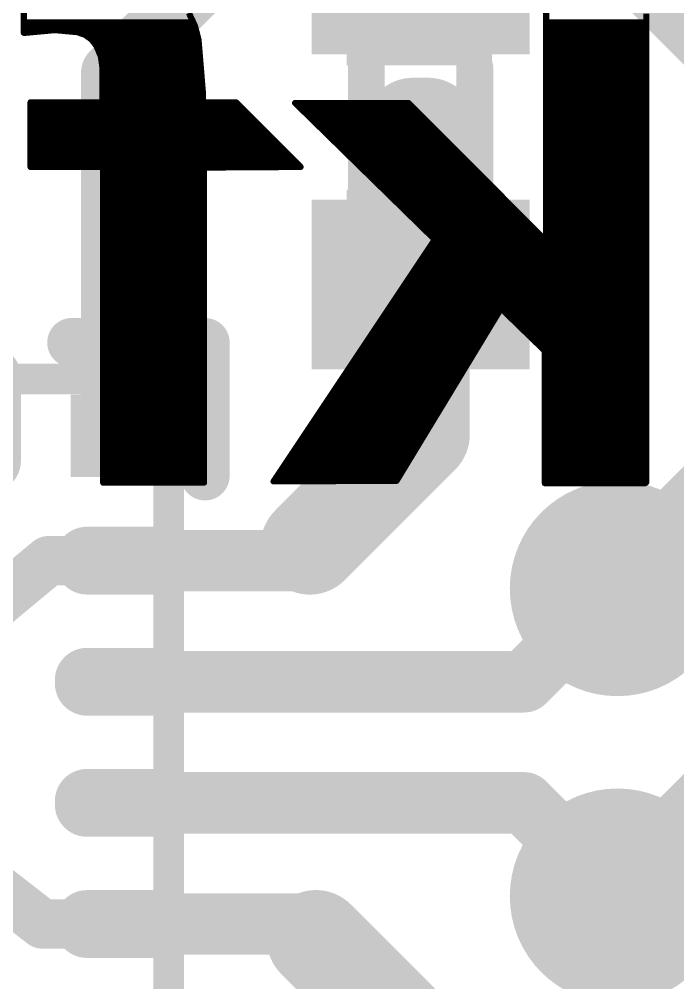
# Model space of a CAD drawing. Extents: x -0.1 to 25.5, y -0.1 to 14.1.
# Drawn here: x 9.773 to 12.492, y 7.898 to 11.874 of the extents above; entities that cross this region are included whole.
import ezdxf

# ---------------------------------------------------------------- set-up
doc = ezdxf.new("R2010")
doc.units = 0
for name, color, linetype in [('1', 12, 'CONTINUOUS'), ('16', 132, 'CONTINUOUS'), ('18', 110, 'CONTINUOUS'), ('21', 41, 'CONTINUOUS'), ('22', 40, 'CONTINUOUS'), ('23', 53, 'CONTINUOUS'), ('51', 53, 'CONTINUOUS')]:
    doc.layers.add(name, color=color, linetype=linetype)

# ---------------------------------------------------------------- blocks, each defined once
blk = doc.blocks.new('RECT')
blk.add_solid([(-0.5, -0.5), (0.5, -0.5), (-0.5, 0.5), (0.5, 0.5)])
blk = doc.blocks.new('RECT44800X97600R95')
at = {"const_width": 0.133}
blk.add_lwpolyline([(0.0735, -0.172), (0.0735, 0.172, 0.4142), (0.007, 0.2385), (-0.007, 0.2385, 0.4142), (-0.0735, 0.172), (-0.0735, -0.172, 0.4142), (-0.007, -0.2385), (0.007, -0.2385, 0.4142)], format="xyb", close=True, dxfattribs=at)
blk.add_solid([(-0.0324, -0.1974), (0.0324, -0.1974), (-0.0324, 0.1974), (0.0324, 0.1974)])
blk = doc.blocks.new('ROUNDV')
at = {"const_width": 0.5}
blk.add_lwpolyline([(0, -0.25, 1), (0, 0.25, 1), (0, -0.25)], format="xyb", dxfattribs=at)

msp = doc.modelspace()

# ---------------------------------------------------------------- linework, layer by layer
at = {"layer": '1'}
for points, const_width in [([(13.081, 11.303), (12.319, 12.065)], 0.254), ([(10.155, 11.6536), (10.541, 12.0396)], 0.254), ([(10.155, 10.155), (10.155, 11.6536)], 0.254), ([(11.43, 10.16), (11.43, 10.78)], 0.4064), ([(11.43, 10.16), (10.9728, 9.7028)], 0.4064), ([(10.91, 9.64), (10.9728, 9.7028)], 0.254), ([(10.225, 9.64), (10.91, 9.64)], 0.254), ([(9.894, 9.64), (9.4488, 9.271)], 0.2032), ([(10.225, 9.64), (9.894, 9.64)], 0.2032), ([(11.8578, 9.14), (12.2428, 9.525)], 0.254), ([(10.225, 9.14), (11.8578, 9.14)], 0.254), ([(10.225, 8.64), (11.8578, 8.64)], 0.254), ([(11.8578, 8.64), (12.2428, 8.255)], 0.254), ([(9.8686, 8.14), (9.525, 8.4074)], 0.2032), ([(11.43, 7.6454), (10.9982, 8.0772)], 0.4064), ([(10.225, 8.14), (9.8686, 8.14)], 0.2032), ([(10.225, 8.14), (10.91, 8.14)], 0.254), ([(10.91, 8.14), (10.9354, 8.14)], 0.254), ([(10.9354, 8.14), (10.9982, 8.0772)], 0.254)]:
    msp.add_lwpolyline(points, dxfattribs=dict(at, const_width=const_width))
for points, const_width in [([(10.2185, 11.6536, 1), (10.0915, 11.6536)], 0.127), ([(10.1101, 11.6985, 1), (10.1999, 11.6087)], 0.127), ([(11.5316, 10.78, 1), (11.3284, 10.78)], 0.2032), ([(11.5018, 10.0882, 1), (11.3582, 10.2318)], 0.2032), ([(11.3284, 10.16, 1), (11.5316, 10.16)], 0.2032), ([(10.0915, 10.155, 1), (10.2185, 10.155)], 0.127), ([(10.901, 9.7746, 1), (11.0446, 9.631)], 0.2032), ([(11.0177, 9.6579, 1), (10.9279, 9.7477)], 0.127), ([(10.225, 9.7035, 1), (10.225, 9.5765)], 0.127), ([(10.8651, 9.6849, 1), (10.9549, 9.5951)], 0.127), ([(10.91, 9.5765, 1), (10.91, 9.7035)], 0.127), ([(9.894, 9.6908, 1), (9.894, 9.5892)], 0.1016), ([(9.9264, 9.6009, 1), (9.8616, 9.6791)], 0.1016), ([(10.225, 9.5892, 1), (10.225, 9.6908)], 0.1016), ([(12.2877, 9.4801, 1), (12.1979, 9.5699)], 0.127), ([(10.225, 9.2035, 1), (10.225, 9.0765)], 0.127), ([(11.8578, 9.0765, 1), (11.8578, 9.2035)], 0.127), ([(11.8129, 9.1849, 1), (11.9027, 9.0951)], 0.127), ([(10.225, 8.7035, 1), (10.225, 8.5765)], 0.127), ([(11.9027, 8.6849, 1), (11.8129, 8.5951)], 0.127), ([(11.8578, 8.5765, 1), (11.8578, 8.7035)], 0.127), ([(12.1979, 8.2101, 1), (12.2877, 8.2999)], 0.127), ([(11.07, 8.149, 1), (10.9264, 8.0054)], 0.2032), ([(9.8686, 8.1908, 1), (9.8686, 8.0892)], 0.1016), ([(10.225, 8.2035, 1), (10.225, 8.0765)], 0.127), ([(10.225, 8.0892, 1), (10.225, 8.1908)], 0.1016), ([(10.91, 8.2035, 1), (10.91, 8.0765)], 0.127), ([(10.9803, 8.1849, 1), (10.8905, 8.0951)], 0.127), ([(10.91, 8.0765, 1), (10.91, 8.2035)], 0.127), ([(10.9354, 8.0765, 1), (10.9354, 8.2035)], 0.127), ([(9.8374, 8.0999, 1), (9.8998, 8.1801)], 0.1016), ([(10.9533, 8.0323, 1), (11.0431, 8.1221)], 0.127)]:
    msp.add_lwpolyline(points, format="xyb", dxfattribs=dict(at, const_width=const_width))
at = {"layer": '16', "const_width": 0.254}
for points in [[(12.2428, 9.5758), (12.954, 10.287)], [(12.2428, 8.3058), (13.716, 9.779)], [(12.2428, 9.525), (12.2428, 9.5758)], [(12.2428, 8.255), (12.2428, 8.3058)]]:
    msp.add_lwpolyline(points, dxfattribs=at)
at = {"layer": '16', "const_width": 0.127}
for points in [[(12.3063, 9.5758, 1), (12.1793, 9.5758)], [(12.1979, 9.6207, 1), (12.2877, 9.5309)], [(12.1793, 9.525, 1), (12.3063, 9.525)], [(12.3063, 8.3058, 1), (12.1793, 8.3058)], [(12.1979, 8.3507, 1), (12.2877, 8.2609)], [(12.1793, 8.255, 1), (12.3063, 8.255)]]:
    msp.add_lwpolyline(points, format="xyb", dxfattribs=at)
at = {"layer": '21'}
for points, const_width in [([(11.4605, 11.43), (11.3995, 11.43)], 0.4064), ([(9.99, 10.54), (10.54, 10.54)], 0.2032), ([(10.54, 10.54), (10.54, 9.99)], 0.2032)]:
    msp.add_lwpolyline(points, dxfattribs=dict(at, const_width=const_width))
for points, const_width in [([(11.3995, 11.5316, 1), (11.3995, 11.3284)], 0.2032), ([(11.4605, 11.3284, 1), (11.4605, 11.5316)], 0.2032), ([(9.99, 10.5908, 1), (9.99, 10.4892)], 0.1016), ([(10.5908, 10.54, 1), (10.4892, 10.54)], 0.1016), ([(10.54, 10.4892, 1), (10.54, 10.5908)], 0.1016), ([(10.4892, 9.99, 1), (10.5908, 9.99)], 0.1016)]:
    msp.add_lwpolyline(points, format="xyb", dxfattribs=dict(at, const_width=const_width))
at = {"layer": '22', "const_width": 0.0254}
for points in [[(9.7917, 12.1209), (9.7917, 11.8186)], [(11.9482, 12.1336), (11.9482, 10.9601)], [(10.4983, 11.8474), (10.4734, 11.9005)], [(12.3622, 9.9644), (12.3622, 11.8974)], [(9.7917, 11.8618), (10.4915, 11.8618)], [(10.5131, 11.7907), (10.4983, 11.8474)], [(11.9482, 11.8618), (12.3622, 11.8618)], [(9.7917, 11.8364), (10.5011, 11.8364)], [(9.7917, 11.8186), (9.7993, 11.8186)], [(9.7993, 11.8186), (9.8273, 11.8212)], [(9.8273, 11.8212), (9.92, 11.8298)], [(9.92, 11.8298), (10.0127, 11.8212)], [(10.0127, 11.8212), (10.044, 11.8105)], [(10.0425, 11.811), (10.5078, 11.811)], [(10.044, 11.8105), (10.071, 11.7913)], [(11.9482, 11.8364), (12.3622, 11.8364)], [(11.9482, 11.811), (12.3622, 11.811)], [(10.071, 11.7913), (10.0914, 11.7653)], [(10.0755, 11.7856), (10.5135, 11.7856)], [(10.0914, 11.7653), (10.1102, 11.7199)], [(10.0935, 11.7602), (10.5156, 11.7602)], [(10.5308, 11.5773), (10.5131, 11.7907)], [(11.9482, 11.7856), (12.3622, 11.7856)], [(11.9482, 11.7602), (12.3622, 11.7602)], [(10.104, 11.7348), (10.5177, 11.7348)], [(10.1102, 11.7199), (10.1168, 11.6713)], [(11.9482, 11.7348), (12.3622, 11.7348)], [(10.1116, 11.7094), (10.5198, 11.7094)], [(10.1151, 11.684), (10.522, 11.684)], [(11.9482, 11.7094), (12.3622, 11.7094)], [(11.9482, 11.684), (12.3622, 11.684)], [(10.1168, 11.6713), (10.1168, 11.5316)], [(10.1168, 11.6586), (10.5241, 11.6586)], [(11.9482, 11.6586), (12.3622, 11.6586)], [(10.1168, 11.6332), (10.5262, 11.6332)], [(10.1168, 11.6078), (10.5283, 11.6078)], [(11.9482, 11.6332), (12.3622, 11.6332)], [(11.9482, 11.6078), (12.3622, 11.6078)], [(10.1168, 11.5824), (10.5304, 11.5824)], [(10.5308, 11.5316), (10.5308, 11.5773)], [(11.9482, 11.5824), (12.3622, 11.5824)], [(10.1168, 11.5316), (9.8196, 11.5316)], [(9.8196, 11.5316), (9.8196, 11.2649)], [(10.1168, 11.557), (10.5308, 11.557)], [(10.1168, 11.5316), (10.5308, 11.5316)], [(10.668, 11.5316), (10.5308, 11.5316)], [(10.9347, 11.2649), (10.668, 11.5316)], [(11.3792, 11.5291), (10.9118, 11.5291)], [(10.9118, 11.5291), (11.4884, 10.9652)], [(11.9482, 10.9601), (11.3792, 11.5291)], [(11.9482, 11.557), (12.3622, 11.557)], [(11.9482, 11.5316), (12.3622, 11.5316)], [(9.8196, 11.5062), (10.6934, 11.5062)], [(9.8196, 11.4808), (10.7188, 11.4808)], [(10.9352, 11.5062), (11.4021, 11.5062)], [(10.9612, 11.4808), (11.4275, 11.4808)], [(11.9482, 11.5062), (12.3622, 11.5062)], [(11.9482, 11.4808), (12.3622, 11.4808)], [(9.8196, 11.4554), (10.7442, 11.4554)], [(10.9872, 11.4554), (11.4529, 11.4554)], [(11.9482, 11.4554), (12.3622, 11.4554)], [(9.8196, 11.43), (10.7696, 11.43)], [(9.8196, 11.4046), (10.795, 11.4046)], [(11.0131, 11.43), (11.4783, 11.43)], [(11.0391, 11.4046), (11.5037, 11.4046)], [(11.9482, 11.43), (12.3622, 11.43)], [(11.9482, 11.4046), (12.3622, 11.4046)], [(9.8196, 11.3792), (10.8204, 11.3792)], [(11.0651, 11.3792), (11.5291, 11.3792)], [(11.9482, 11.3792), (12.3622, 11.3792)], [(9.8196, 11.3538), (10.8458, 11.3538)], [(9.8196, 11.3284), (10.8712, 11.3284)], [(11.091, 11.3538), (11.5545, 11.3538)], [(11.117, 11.3284), (11.5799, 11.3284)], [(11.9482, 11.3538), (12.3622, 11.3538)], [(11.9482, 11.3284), (12.3622, 11.3284)], [(9.8196, 11.303), (10.8966, 11.303)], [(11.143, 11.303), (11.6053, 11.303)], [(11.9482, 11.303), (12.3622, 11.303)], [(9.8196, 11.2776), (10.922, 11.2776)], [(9.8196, 11.2649), (10.1194, 11.2649)], [(10.1194, 11.2649), (10.1194, 9.9619)], [(10.1194, 11.2522), (10.5359, 11.2522)], [(10.5359, 11.2624), (10.9347, 11.2649)], [(10.5359, 9.9619), (10.5359, 11.2624)], [(11.169, 11.2776), (11.6307, 11.2776)], [(11.1949, 11.2522), (11.6561, 11.2522)], [(11.9482, 11.2776), (12.3622, 11.2776)], [(11.9482, 11.2522), (12.3622, 11.2522)], [(10.1194, 11.2268), (10.5359, 11.2268)], [(11.2209, 11.2268), (11.6815, 11.2268)], [(11.9482, 11.2268), (12.3622, 11.2268)], [(10.1194, 11.2014), (10.5359, 11.2014)], [(10.1194, 11.176), (10.5359, 11.176)], [(11.2469, 11.2014), (11.7069, 11.2014)], [(11.2729, 11.176), (11.7323, 11.176)], [(11.9482, 11.2014), (12.3622, 11.2014)], [(11.9482, 11.176), (12.3622, 11.176)], [(10.1194, 11.1506), (10.5359, 11.1506)], [(10.1194, 11.1252), (10.5359, 11.1252)], [(11.2988, 11.1506), (11.7577, 11.1506)], [(11.3248, 11.1252), (11.7831, 11.1252)], [(11.9482, 11.1506), (12.3622, 11.1506)], [(11.9482, 11.1252), (12.3622, 11.1252)], [(10.1194, 11.0998), (10.5359, 11.0998)], [(11.3508, 11.0998), (11.8085, 11.0998)], [(11.9482, 11.0998), (12.3622, 11.0998)], [(10.1194, 11.0744), (10.5359, 11.0744)], [(10.1194, 11.049), (10.5359, 11.049)], [(11.3767, 11.0744), (11.8339, 11.0744)], [(11.4027, 11.049), (11.8593, 11.049)], [(11.9482, 11.0744), (12.3622, 11.0744)], [(11.9482, 11.049), (12.3622, 11.049)], [(10.1194, 11.0236), (10.5359, 11.0236)], [(11.4287, 11.0236), (11.8847, 11.0236)], [(11.9482, 11.0236), (12.3622, 11.0236)], [(10.1194, 10.9982), (10.5359, 10.9982)], [(10.1194, 10.9728), (10.5359, 10.9728)], [(11.4884, 10.9652), (10.8229, 9.967)], [(11.4547, 10.9982), (11.9101, 10.9982)], [(11.4806, 10.9728), (11.9355, 10.9728)], [(11.9482, 10.9982), (12.3622, 10.9982)], [(11.9482, 10.9728), (12.3622, 10.9728)], [(10.1194, 10.9474), (10.5359, 10.9474)], [(11.4765, 10.9474), (12.3622, 10.9474)], [(10.1194, 10.922), (10.5359, 10.922)], [(10.1194, 10.8966), (10.5359, 10.8966)], [(11.4427, 10.8966), (12.3622, 10.8966)], [(11.4596, 10.922), (12.3622, 10.922)], [(10.1194, 10.8712), (10.5359, 10.8712)], [(10.1194, 10.8458), (10.5359, 10.8458)], [(11.4088, 10.8458), (12.3622, 10.8458)], [(11.4257, 10.8712), (12.3622, 10.8712)], [(10.1194, 10.8204), (10.5359, 10.8204)], [(11.3919, 10.8204), (12.3622, 10.8204)], [(10.1194, 10.795), (10.5359, 10.795)], [(10.1194, 10.7696), (10.5359, 10.7696)], [(11.358, 10.7696), (12.3622, 10.7696)], [(11.3749, 10.795), (12.3622, 10.795)], [(10.1194, 10.7442), (10.5359, 10.7442)], [(11.3411, 10.7442), (12.3622, 10.7442)], [(10.1194, 10.7188), (10.5359, 10.7188)], [(10.1194, 10.6934), (10.5359, 10.6934)], [(11.3072, 10.6934), (12.3622, 10.6934)], [(11.3241, 10.7188), (12.3622, 10.7188)], [(10.1194, 10.668), (10.5359, 10.668)], [(11.2903, 10.668), (11.7546, 10.668)], [(11.3309, 9.9695), (11.7577, 10.6731)], [(11.7577, 10.6731), (11.7627, 10.6807)], [(11.7627, 10.6807), (11.9431, 10.5054)], [(11.7758, 10.668), (12.3622, 10.668)], [(10.1194, 10.6426), (10.5359, 10.6426)], [(10.1194, 10.6172), (10.5359, 10.6172)], [(11.2564, 10.6172), (11.7238, 10.6172)], [(11.2733, 10.6426), (11.7392, 10.6426)], [(11.8019, 10.6426), (12.3622, 10.6426)], [(11.828, 10.6172), (12.3622, 10.6172)], [(10.1194, 10.5918), (10.5359, 10.5918)], [(10.1194, 10.5664), (10.5359, 10.5664)], [(11.2225, 10.5664), (11.693, 10.5664)], [(11.2395, 10.5918), (11.7084, 10.5918)], [(11.8542, 10.5918), (12.3622, 10.5918)], [(11.8803, 10.5664), (12.3622, 10.5664)], [(10.1194, 10.541), (10.5359, 10.541)], [(11.2056, 10.541), (11.6776, 10.541)], [(11.9065, 10.541), (12.3622, 10.541)], [(10.1194, 10.5156), (10.5359, 10.5156)], [(10.1194, 10.4902), (10.5359, 10.4902)], [(11.1717, 10.4902), (11.6468, 10.4902)], [(11.1887, 10.5156), (11.6622, 10.5156)], [(11.9326, 10.5156), (12.3622, 10.5156)], [(11.9431, 10.5054), (11.9431, 9.9593)], [(11.9431, 10.4902), (12.3622, 10.4902)], [(10.1194, 10.4648), (10.5359, 10.4648)], [(11.1548, 10.4648), (11.6313, 10.4648)], [(11.9431, 10.4648), (12.3622, 10.4648)], [(10.1194, 10.4394), (10.5359, 10.4394)], [(10.1194, 10.414), (10.5359, 10.414)], [(11.1209, 10.414), (11.6005, 10.414)], [(11.1379, 10.4394), (11.6159, 10.4394)], [(11.9431, 10.4394), (12.3622, 10.4394)], [(11.9431, 10.414), (12.3622, 10.414)], [(10.1194, 10.3886), (10.5359, 10.3886)], [(11.104, 10.3886), (11.5851, 10.3886)], [(11.9431, 10.3886), (12.3622, 10.3886)], [(10.1194, 10.3632), (10.5359, 10.3632)], [(10.1194, 10.3378), (10.5359, 10.3378)], [(11.0701, 10.3378), (11.5543, 10.3378)], [(11.087, 10.3632), (11.5697, 10.3632)], [(11.9431, 10.3632), (12.3622, 10.3632)], [(11.9431, 10.3378), (12.3622, 10.3378)], [(10.1194, 10.3124), (10.5359, 10.3124)], [(11.0532, 10.3124), (11.5389, 10.3124)], [(11.9431, 10.3124), (12.3622, 10.3124)], [(10.1194, 10.287), (10.5359, 10.287)], [(10.1194, 10.2616), (10.5359, 10.2616)], [(11.0193, 10.2616), (11.5081, 10.2616)], [(11.0362, 10.287), (11.5235, 10.287)], [(11.9431, 10.287), (12.3622, 10.287)], [(11.9431, 10.2616), (12.3622, 10.2616)], [(10.1194, 10.2362), (10.5359, 10.2362)], [(10.1194, 10.2108), (10.5359, 10.2108)], [(10.9854, 10.2108), (11.4773, 10.2108)], [(11.0024, 10.2362), (11.4927, 10.2362)], [(11.9431, 10.2362), (12.3622, 10.2362)], [(11.9431, 10.2108), (12.3622, 10.2108)], [(10.1194, 10.1854), (10.5359, 10.1854)], [(10.9685, 10.1854), (11.4619, 10.1854)], [(11.9431, 10.1854), (12.3622, 10.1854)], [(10.1194, 10.16), (10.5359, 10.16)], [(10.1194, 10.1346), (10.5359, 10.1346)], [(10.9346, 10.1346), (11.431, 10.1346)], [(10.9516, 10.16), (11.4465, 10.16)], [(11.9431, 10.16), (12.3622, 10.16)], [(11.9431, 10.1346), (12.3622, 10.1346)], [(10.1194, 10.1092), (10.5359, 10.1092)], [(10.9177, 10.1092), (11.4156, 10.1092)], [(11.9431, 10.1092), (12.3622, 10.1092)], [(10.1194, 10.0838), (10.5359, 10.0838)], [(10.1194, 10.0584), (10.5359, 10.0584)], [(10.8838, 10.0584), (11.3848, 10.0584)], [(10.9008, 10.0838), (11.4002, 10.0838)], [(11.9431, 10.0838), (12.3622, 10.0838)], [(11.9431, 10.0584), (12.3622, 10.0584)], [(10.1194, 10.033), (10.5359, 10.033)], [(10.8669, 10.033), (11.3694, 10.033)], [(11.9431, 10.033), (12.3622, 10.033)], [(10.1194, 10.0076), (10.5359, 10.0076)], [(10.1194, 9.9822), (10.5359, 9.9822)], [(10.8229, 9.967), (11.3309, 9.9695)], [(10.833, 9.9822), (11.3386, 9.9822)], [(10.85, 10.0076), (11.354, 10.0076)], [(11.9431, 10.0076), (12.3622, 10.0076)], [(11.9431, 9.9822), (12.3622, 9.9822)], [(10.1194, 9.9619), (10.5359, 9.9619)], [(11.9431, 9.9593), (12.3571, 9.9593)], [(12.3571, 9.9593), (12.3622, 9.9644)]]:
    msp.add_lwpolyline(points, dxfattribs=at)
at = {"layer": '22', "const_width": 0.0127}
for points in [[(9.7917, 11.8681, 1), (9.7917, 11.8555)], [(10.4915, 11.8555, 1), (10.4915, 11.8681)], [(10.5044, 11.849, 1), (10.4921, 11.8458)], [(10.4925, 11.8447, 1), (10.504, 11.8501)], [(11.9482, 11.8681, 1), (11.9482, 11.8555)], [(12.3622, 11.8555, 1), (12.3622, 11.8681)], [(9.7917, 11.8428, 1), (9.7917, 11.8301)], [(9.7854, 11.8186, 1), (9.798, 11.8186)], [(9.7917, 11.8249, 1), (9.7917, 11.8123)], [(9.7987, 11.8249, 1), (9.7999, 11.8123)], [(9.7993, 11.8123, 1), (9.7993, 11.8249)], [(9.8267, 11.8275, 1), (9.8279, 11.8149)], [(9.8279, 11.8149, 1), (9.8267, 11.8275)], [(9.9206, 11.8361, 1), (9.9194, 11.8235)], [(9.9206, 11.8235, 1), (9.9194, 11.8361)], [(10.0148, 11.8272, 1), (10.0106, 11.8152)], [(10.0121, 11.8149, 1), (10.0133, 11.8275)], [(10.0425, 11.8173, 1), (10.0425, 11.8047)], [(10.0477, 11.8157, 1), (10.0403, 11.8053)], [(10.042, 11.8045, 1), (10.0461, 11.8165)], [(10.5011, 11.8301, 1), (10.5011, 11.8428)], [(10.5078, 11.8047, 1), (10.5078, 11.8173)], [(11.9482, 11.8428, 1), (11.9482, 11.8301)], [(11.9482, 11.8173, 1), (11.9482, 11.8047)], [(12.3622, 11.8301, 1), (12.3622, 11.8428)], [(12.3622, 11.8047, 1), (12.3622, 11.8173)], [(10.076, 11.7953, 1), (10.066, 11.7874)], [(10.0673, 11.7862, 1), (10.0747, 11.7965)], [(10.0755, 11.7919, 1), (10.0755, 11.7793)], [(10.0973, 11.7677, 1), (10.0855, 11.7629)], [(10.0864, 11.7614, 1), (10.0964, 11.7692)], [(10.0935, 11.7666, 1), (10.0935, 11.7539)], [(10.5194, 11.7912, 1), (10.5068, 11.7902)], [(10.507, 11.7891, 1), (10.5192, 11.7923)], [(10.5135, 11.7793, 1), (10.5135, 11.7919)], [(10.5156, 11.7539, 1), (10.5156, 11.7666)], [(11.9482, 11.7666, 1), (11.9482, 11.7539)], [(11.9482, 11.7919, 1), (11.9482, 11.7793)], [(12.3622, 11.7793, 1), (12.3622, 11.7919)], [(12.3622, 11.7539, 1), (12.3622, 11.7666)], [(10.104, 11.7411, 1), (10.104, 11.7285)], [(10.1165, 11.7208, 1), (10.1039, 11.7191)], [(10.5177, 11.7285, 1), (10.5177, 11.7411)], [(11.9482, 11.7411, 1), (11.9482, 11.7285)], [(12.3622, 11.7285, 1), (12.3622, 11.7411)], [(10.1043, 11.7175, 1), (10.116, 11.7224)], [(10.1116, 11.7157, 1), (10.1116, 11.7031)], [(10.1151, 11.6904, 1), (10.1151, 11.6777)], [(10.5198, 11.7031, 1), (10.5198, 11.7157)], [(10.522, 11.6777, 1), (10.522, 11.6904)], [(11.9482, 11.6904, 1), (11.9482, 11.6777)], [(11.9482, 11.7157, 1), (11.9482, 11.7031)], [(12.3622, 11.7031, 1), (12.3622, 11.7157)], [(12.3622, 11.6777, 1), (12.3622, 11.6904)], [(10.1232, 11.6713, 1), (10.1105, 11.6713)], [(10.1105, 11.6704, 1), (10.1231, 11.6722)], [(10.1168, 11.6649, 1), (10.1168, 11.6523)], [(10.5241, 11.6523, 1), (10.5241, 11.6649)], [(11.9482, 11.6649, 1), (11.9482, 11.6523)], [(12.3622, 11.6523, 1), (12.3622, 11.6649)], [(10.1168, 11.6395, 1), (10.1168, 11.6269)], [(10.1168, 11.6142, 1), (10.1168, 11.6015)], [(10.5262, 11.6269, 1), (10.5262, 11.6395)], [(10.5283, 11.6015, 1), (10.5283, 11.6142)], [(11.9482, 11.6142, 1), (11.9482, 11.6015)], [(11.9482, 11.6395, 1), (11.9482, 11.6269)], [(12.3622, 11.6269, 1), (12.3622, 11.6395)], [(12.3622, 11.6015, 1), (12.3622, 11.6142)], [(10.1168, 11.5887, 1), (10.1168, 11.5761)], [(10.5372, 11.5773, 1), (10.5245, 11.5773)], [(10.5245, 11.5768, 1), (10.5371, 11.5778)], [(10.5304, 11.5761, 1), (10.5304, 11.5887)], [(11.9482, 11.5887, 1), (11.9482, 11.5761)], [(12.3622, 11.5761, 1), (12.3622, 11.5887)], [(9.8196, 11.538, 1), (9.8196, 11.5253)], [(9.826, 11.5316, 1), (9.8133, 11.5316)], [(10.1168, 11.538, 1), (10.1168, 11.5253)], [(10.1105, 11.5316, 1), (10.1232, 11.5316)], [(10.1168, 11.5633, 1), (10.1168, 11.5507)], [(10.1168, 11.5253, 1), (10.1168, 11.538)], [(10.5308, 11.538, 1), (10.5308, 11.5253)], [(10.5245, 11.5316, 1), (10.5372, 11.5316)], [(10.5308, 11.5507, 1), (10.5308, 11.5633)], [(10.5308, 11.5253, 1), (10.5308, 11.538)], [(10.6725, 11.5361, 1), (10.6635, 11.5271)], [(10.668, 11.5253, 1), (10.668, 11.538)], [(10.9118, 11.5354, 1), (10.9118, 11.5228)], [(10.9162, 11.5336, 1), (10.9074, 11.5246)], [(11.3837, 11.5336, 1), (11.3747, 11.5246)], [(11.3792, 11.5228, 1), (11.3792, 11.5354)], [(11.9482, 11.538, 1), (11.9482, 11.5253)], [(11.9482, 11.5633, 1), (11.9482, 11.5507)], [(12.3622, 11.5507, 1), (12.3622, 11.5633)], [(12.3622, 11.5253, 1), (12.3622, 11.538)], [(9.8196, 11.5125, 1), (9.8196, 11.4999)], [(9.8196, 11.4871, 1), (9.8196, 11.4745)], [(10.6934, 11.4999, 1), (10.6934, 11.5125)], [(10.7188, 11.4745, 1), (10.7188, 11.4871)], [(10.9352, 11.5125, 1), (10.9352, 11.4999)], [(10.9612, 11.4871, 1), (10.9612, 11.4745)], [(11.4021, 11.4999, 1), (11.4021, 11.5125)], [(11.4275, 11.4745, 1), (11.4275, 11.4871)], [(11.9482, 11.5125, 1), (11.9482, 11.4999)], [(11.9482, 11.4871, 1), (11.9482, 11.4745)], [(12.3622, 11.4999, 1), (12.3622, 11.5125)], [(12.3622, 11.4745, 1), (12.3622, 11.4871)], [(9.8196, 11.4618, 1), (9.8196, 11.4491)], [(10.7442, 11.4491, 1), (10.7442, 11.4618)], [(10.9872, 11.4618, 1), (10.9872, 11.4491)], [(11.4529, 11.4491, 1), (11.4529, 11.4618)], [(11.9482, 11.4618, 1), (11.9482, 11.4491)], [(12.3622, 11.4491, 1), (12.3622, 11.4618)], [(9.8196, 11.4363, 1), (9.8196, 11.4237)], [(9.8196, 11.4109, 1), (9.8196, 11.3983)], [(10.7696, 11.4237, 1), (10.7696, 11.4363)], [(10.795, 11.3983, 1), (10.795, 11.4109)], [(11.0131, 11.4363, 1), (11.0131, 11.4237)], [(11.0391, 11.4109, 1), (11.0391, 11.3983)], [(11.4783, 11.4237, 1), (11.4783, 11.4363)], [(11.5037, 11.3983, 1), (11.5037, 11.4109)], [(11.9482, 11.4363, 1), (11.9482, 11.4237)], [(11.9482, 11.4109, 1), (11.9482, 11.3983)], [(12.3622, 11.4237, 1), (12.3622, 11.4363)], [(12.3622, 11.3983, 1), (12.3622, 11.4109)], [(9.8196, 11.3856, 1), (9.8196, 11.3729)], [(10.8204, 11.3729, 1), (10.8204, 11.3856)], [(11.0651, 11.3856, 1), (11.0651, 11.3729)], [(11.5291, 11.3729, 1), (11.5291, 11.3856)], [(11.9482, 11.3856, 1), (11.9482, 11.3729)], [(12.3622, 11.3729, 1), (12.3622, 11.3856)], [(9.8196, 11.3601, 1), (9.8196, 11.3475)], [(9.8196, 11.3347, 1), (9.8196, 11.3221)], [(10.8458, 11.3475, 1), (10.8458, 11.3601)], [(10.8712, 11.3221, 1), (10.8712, 11.3347)], [(11.091, 11.3601, 1), (11.091, 11.3475)], [(11.117, 11.3347, 1), (11.117, 11.3221)], [(11.5545, 11.3475, 1), (11.5545, 11.3601)], [(11.5799, 11.3221, 1), (11.5799, 11.3347)], [(11.9482, 11.3601, 1), (11.9482, 11.3475)], [(11.9482, 11.3347, 1), (11.9482, 11.3221)], [(12.3622, 11.3475, 1), (12.3622, 11.3601)], [(12.3622, 11.3221, 1), (12.3622, 11.3347)], [(9.8196, 11.3094, 1), (9.8196, 11.2967)], [(10.8966, 11.2967, 1), (10.8966, 11.3094)], [(11.143, 11.3094, 1), (11.143, 11.2967)], [(11.6053, 11.2967, 1), (11.6053, 11.3094)], [(11.9482, 11.3094, 1), (11.9482, 11.2967)], [(12.3622, 11.2967, 1), (12.3622, 11.3094)], [(9.8196, 11.284, 1), (9.8196, 11.2713)], [(9.8196, 11.2713, 1), (9.8196, 11.2586)], [(9.8133, 11.2649, 1), (9.826, 11.2649)], [(10.1258, 11.2649, 1), (10.1131, 11.2649)], [(10.1194, 11.2585, 1), (10.1194, 11.2459)], [(10.1194, 11.2586, 1), (10.1194, 11.2713)], [(10.5359, 11.2687, 1), (10.5359, 11.2561)], [(10.5422, 11.2624, 1), (10.5296, 11.2624)], [(10.5359, 11.2459, 1), (10.5359, 11.2585)], [(10.922, 11.2713, 1), (10.922, 11.284)], [(10.9302, 11.2604, 1), (10.9392, 11.2694)], [(10.9347, 11.2586, 1), (10.9347, 11.2712)], [(11.169, 11.284, 1), (11.169, 11.2713)], [(11.1949, 11.2585, 1), (11.1949, 11.2459)], [(11.6307, 11.2713, 1), (11.6307, 11.284)], [(11.6561, 11.2459, 1), (11.6561, 11.2585)], [(11.9482, 11.284, 1), (11.9482, 11.2713)], [(11.9482, 11.2585, 1), (11.9482, 11.2459)], [(12.3622, 11.2713, 1), (12.3622, 11.284)], [(12.3622, 11.2459, 1), (12.3622, 11.2585)], [(10.1194, 11.2332, 1), (10.1194, 11.2205)], [(10.5359, 11.2205, 1), (10.5359, 11.2332)], [(11.2209, 11.2332, 1), (11.2209, 11.2205)], [(11.6815, 11.2205, 1), (11.6815, 11.2332)], [(11.9482, 11.2332, 1), (11.9482, 11.2205)], [(12.3622, 11.2205, 1), (12.3622, 11.2332)], [(10.1194, 11.2078, 1), (10.1194, 11.1951)], [(10.1194, 11.1823, 1), (10.1194, 11.1697)], [(10.5359, 11.1951, 1), (10.5359, 11.2078)], [(10.5359, 11.1697, 1), (10.5359, 11.1823)], [(11.2469, 11.2078, 1), (11.2469, 11.1951)], [(11.2729, 11.1823, 1), (11.2729, 11.1697)], [(11.7069, 11.1951, 1), (11.7069, 11.2078)], [(11.7323, 11.1697, 1), (11.7323, 11.1823)], [(11.9482, 11.2078, 1), (11.9482, 11.1951)], [(11.9482, 11.1823, 1), (11.9482, 11.1697)], [(12.3622, 11.1951, 1), (12.3622, 11.2078)], [(12.3622, 11.1697, 1), (12.3622, 11.1823)], [(10.1194, 11.157, 1), (10.1194, 11.1443)], [(10.1194, 11.1316, 1), (10.1194, 11.1189)], [(10.5359, 11.1443, 1), (10.5359, 11.157)], [(10.5359, 11.1189, 1), (10.5359, 11.1316)], [(11.2988, 11.157, 1), (11.2988, 11.1443)], [(11.3248, 11.1316, 1), (11.3248, 11.1189)], [(11.7577, 11.1443, 1), (11.7577, 11.157)], [(11.7831, 11.1189, 1), (11.7831, 11.1316)], [(11.9482, 11.157, 1), (11.9482, 11.1443)], [(11.9482, 11.1316, 1), (11.9482, 11.1189)], [(12.3622, 11.1443, 1), (12.3622, 11.157)], [(12.3622, 11.1189, 1), (12.3622, 11.1316)], [(10.1194, 11.1061, 1), (10.1194, 11.0935)], [(10.5359, 11.0935, 1), (10.5359, 11.1061)], [(11.3508, 11.1061, 1), (11.3508, 11.0935)], [(11.8085, 11.0935, 1), (11.8085, 11.1061)], [(11.9482, 11.1061, 1), (11.9482, 11.0935)], [(12.3622, 11.0935, 1), (12.3622, 11.1061)], [(10.1194, 11.0808, 1), (10.1194, 11.0681)], [(10.1194, 11.0554, 1), (10.1194, 11.0427)], [(10.5359, 11.0681, 1), (10.5359, 11.0808)], [(10.5359, 11.0427, 1), (10.5359, 11.0554)], [(11.3767, 11.0808, 1), (11.3767, 11.0681)], [(11.4027, 11.0554, 1), (11.4027, 11.0427)], [(11.8339, 11.0681, 1), (11.8339, 11.0808)], [(11.8593, 11.0427, 1), (11.8593, 11.0554)], [(11.9482, 11.0808, 1), (11.9482, 11.0681)], [(11.9482, 11.0554, 1), (11.9482, 11.0427)], [(12.3622, 11.0681, 1), (12.3622, 11.0808)], [(12.3622, 11.0427, 1), (12.3622, 11.0554)], [(10.1194, 11.0299, 1), (10.1194, 11.0173)], [(10.5359, 11.0173, 1), (10.5359, 11.0299)], [(11.4287, 11.0299, 1), (11.4287, 11.0173)], [(11.8847, 11.0173, 1), (11.8847, 11.0299)], [(11.9482, 11.0299, 1), (11.9482, 11.0173)], [(12.3622, 11.0173, 1), (12.3622, 11.0299)], [(10.1194, 11.0046, 1), (10.1194, 10.9919)], [(10.1194, 10.9792, 1), (10.1194, 10.9665)], [(10.5359, 10.9919, 1), (10.5359, 11.0046)], [(10.5359, 10.9665, 1), (10.5359, 10.9792)], [(11.4547, 11.0046, 1), (11.4547, 10.9919)], [(11.4806, 10.9792, 1), (11.4806, 10.9665)], [(11.4937, 10.9617, 1), (11.4831, 10.9687)], [(11.484, 10.9607, 1), (11.4928, 10.9697)], [(11.9101, 10.9919, 1), (11.9101, 11.0046)], [(11.9355, 10.9665, 1), (11.9355, 10.9792)], [(11.9482, 11.0046, 1), (11.9482, 10.9919)], [(11.9482, 10.9792, 1), (11.9482, 10.9665)], [(12.3622, 10.9919, 1), (12.3622, 11.0046)], [(12.3622, 10.9665, 1), (12.3622, 10.9792)], [(10.1194, 10.9537, 1), (10.1194, 10.9411)], [(10.5359, 10.9411, 1), (10.5359, 10.9537)], [(11.4765, 10.9537, 1), (11.4765, 10.9411)], [(11.9419, 10.9601, 1), (11.9545, 10.9601)], [(11.9437, 10.9556, 1), (11.9527, 10.9646)], [(12.3622, 10.9411, 1), (12.3622, 10.9537)], [(10.1194, 10.9284, 1), (10.1194, 10.9157)], [(10.1194, 10.903, 1), (10.1194, 10.8903)], [(10.5359, 10.9157, 1), (10.5359, 10.9284)], [(10.5359, 10.8903, 1), (10.5359, 10.903)], [(11.4427, 10.903, 1), (11.4427, 10.8903)], [(11.4596, 10.9284, 1), (11.4596, 10.9157)], [(12.3622, 10.9157, 1), (12.3622, 10.9284)], [(12.3622, 10.8903, 1), (12.3622, 10.903)], [(10.1194, 10.8521, 1), (10.1194, 10.8395)], [(10.1194, 10.8775, 1), (10.1194, 10.8649)], [(10.5359, 10.8649, 1), (10.5359, 10.8775)], [(10.5359, 10.8395, 1), (10.5359, 10.8521)], [(11.4088, 10.8521, 1), (11.4088, 10.8395)], [(11.4257, 10.8775, 1), (11.4257, 10.8649)], [(12.3622, 10.8649, 1), (12.3622, 10.8775)], [(12.3622, 10.8395, 1), (12.3622, 10.8521)], [(10.1194, 10.8268, 1), (10.1194, 10.8141)], [(10.5359, 10.8141, 1), (10.5359, 10.8268)], [(11.3919, 10.8268, 1), (11.3919, 10.8141)], [(12.3622, 10.8141, 1), (12.3622, 10.8268)], [(10.1194, 10.7759, 1), (10.1194, 10.7633)], [(10.1194, 10.8013, 1), (10.1194, 10.7887)], [(10.5359, 10.7887, 1), (10.5359, 10.8013)], [(10.5359, 10.7633, 1), (10.5359, 10.7759)], [(11.358, 10.7759, 1), (11.358, 10.7633)], [(11.3749, 10.8013, 1), (11.3749, 10.7887)], [(12.3622, 10.7887, 1), (12.3622, 10.8013)], [(12.3622, 10.7633, 1), (12.3622, 10.7759)], [(10.1194, 10.7506, 1), (10.1194, 10.7379)], [(10.5359, 10.7379, 1), (10.5359, 10.7506)], [(11.3411, 10.7506, 1), (11.3411, 10.7379)], [(12.3622, 10.7379, 1), (12.3622, 10.7506)], [(10.1194, 10.6997, 1), (10.1194, 10.6871)], [(10.1194, 10.7251, 1), (10.1194, 10.7125)], [(10.5359, 10.7125, 1), (10.5359, 10.7251)], [(10.5359, 10.6871, 1), (10.5359, 10.6997)], [(11.3072, 10.6997, 1), (11.3072, 10.6871)], [(11.3241, 10.7251, 1), (11.3241, 10.7125)], [(12.3622, 10.7125, 1), (12.3622, 10.7251)], [(12.3622, 10.6871, 1), (12.3622, 10.6997)], [(10.1194, 10.6744, 1), (10.1194, 10.6617)], [(10.5359, 10.6617, 1), (10.5359, 10.6744)], [(11.2903, 10.6744, 1), (11.2903, 10.6617)], [(11.7524, 10.6766, 1), (11.763, 10.6696)], [(11.7631, 10.6698, 1), (11.7523, 10.6764)], [(11.7546, 10.6617, 1), (11.7546, 10.6744)], [(11.7671, 10.6853, 1), (11.7583, 10.6761)], [(11.768, 10.6772, 1), (11.7574, 10.6842)], [(11.7758, 10.6744, 1), (11.7758, 10.6617)], [(12.3622, 10.6617, 1), (12.3622, 10.6744)], [(10.1194, 10.6489, 1), (10.1194, 10.6363)], [(10.1194, 10.6235, 1), (10.1194, 10.6109)], [(10.5359, 10.6363, 1), (10.5359, 10.6489)], [(10.5359, 10.6109, 1), (10.5359, 10.6235)], [(11.2564, 10.6235, 1), (11.2564, 10.6109)], [(11.2733, 10.6489, 1), (11.2733, 10.6363)], [(11.7238, 10.6109, 1), (11.7238, 10.6235)], [(11.7392, 10.6363, 1), (11.7392, 10.6489)], [(11.8019, 10.6489, 1), (11.8019, 10.6363)], [(11.828, 10.6235, 1), (11.828, 10.6109)], [(12.3622, 10.6363, 1), (12.3622, 10.6489)], [(12.3622, 10.6109, 1), (12.3622, 10.6235)], [(10.1194, 10.5982, 1), (10.1194, 10.5855)], [(10.1194, 10.5727, 1), (10.1194, 10.5601)], [(10.5359, 10.5855, 1), (10.5359, 10.5982)], [(10.5359, 10.5601, 1), (10.5359, 10.5727)], [(11.2225, 10.5727, 1), (11.2225, 10.5601)], [(11.2395, 10.5982, 1), (11.2395, 10.5855)], [(11.693, 10.5601, 1), (11.693, 10.5727)], [(11.7084, 10.5855, 1), (11.7084, 10.5982)], [(11.8542, 10.5982, 1), (11.8542, 10.5855)], [(11.8803, 10.5727, 1), (11.8803, 10.5601)], [(12.3622, 10.5855, 1), (12.3622, 10.5982)], [(12.3622, 10.5601, 1), (12.3622, 10.5727)], [(10.1194, 10.5473, 1), (10.1194, 10.5347)], [(10.5359, 10.5347, 1), (10.5359, 10.5473)], [(11.2056, 10.5473, 1), (11.2056, 10.5347)], [(11.6776, 10.5347, 1), (11.6776, 10.5473)], [(11.9065, 10.5473, 1), (11.9065, 10.5347)], [(12.3622, 10.5347, 1), (12.3622, 10.5473)], [(10.1194, 10.522, 1), (10.1194, 10.5093)], [(10.1194, 10.4965, 1), (10.1194, 10.4839)], [(10.5359, 10.5093, 1), (10.5359, 10.522)], [(10.5359, 10.4839, 1), (10.5359, 10.4965)], [(11.1717, 10.4965, 1), (11.1717, 10.4839)], [(11.1887, 10.522, 1), (11.1887, 10.5093)], [(11.6468, 10.4839, 1), (11.6468, 10.4965)], [(11.6622, 10.5093, 1), (11.6622, 10.522)], [(11.9326, 10.522, 1), (11.9326, 10.5093)], [(11.9495, 10.5054, 1), (11.9368, 10.5054)], [(11.9431, 10.4965, 1), (11.9431, 10.4839)], [(11.9387, 10.5008, 1), (11.9475, 10.51)], [(12.3622, 10.5093, 1), (12.3622, 10.522)], [(12.3622, 10.4839, 1), (12.3622, 10.4965)], [(10.1194, 10.4711, 1), (10.1194, 10.4585)], [(10.5359, 10.4585, 1), (10.5359, 10.4711)], [(11.1548, 10.4711, 1), (11.1548, 10.4585)], [(11.6313, 10.4585, 1), (11.6313, 10.4711)], [(11.9431, 10.4711, 1), (11.9431, 10.4585)], [(12.3622, 10.4585, 1), (12.3622, 10.4711)], [(10.1194, 10.4458, 1), (10.1194, 10.4331)], [(10.1194, 10.4203, 1), (10.1194, 10.4077)], [(10.5359, 10.4331, 1), (10.5359, 10.4458)], [(10.5359, 10.4077, 1), (10.5359, 10.4203)], [(11.1209, 10.4203, 1), (11.1209, 10.4077)], [(11.1379, 10.4458, 1), (11.1379, 10.4331)], [(11.6005, 10.4077, 1), (11.6005, 10.4203)], [(11.6159, 10.4331, 1), (11.6159, 10.4458)], [(11.9431, 10.4458, 1), (11.9431, 10.4331)], [(11.9431, 10.4203, 1), (11.9431, 10.4077)], [(12.3622, 10.4331, 1), (12.3622, 10.4458)], [(12.3622, 10.4077, 1), (12.3622, 10.4203)], [(10.1194, 10.3949, 1), (10.1194, 10.3823)], [(10.5359, 10.3823, 1), (10.5359, 10.3949)], [(11.104, 10.3949, 1), (11.104, 10.3823)], [(11.5851, 10.3823, 1), (11.5851, 10.3949)], [(11.9431, 10.3949, 1), (11.9431, 10.3823)], [(12.3622, 10.3823, 1), (12.3622, 10.3949)], [(10.1194, 10.3696, 1), (10.1194, 10.3569)], [(10.1194, 10.3441, 1), (10.1194, 10.3315)], [(10.5359, 10.3569, 1), (10.5359, 10.3696)], [(10.5359, 10.3315, 1), (10.5359, 10.3441)], [(11.0701, 10.3441, 1), (11.0701, 10.3315)], [(11.087, 10.3696, 1), (11.087, 10.3569)], [(11.5543, 10.3315, 1), (11.5543, 10.3441)], [(11.5697, 10.3569, 1), (11.5697, 10.3696)], [(11.9431, 10.3696, 1), (11.9431, 10.3569)], [(11.9431, 10.3441, 1), (11.9431, 10.3315)], [(12.3622, 10.3569, 1), (12.3622, 10.3696)], [(12.3622, 10.3315, 1), (12.3622, 10.3441)], [(10.1194, 10.3187, 1), (10.1194, 10.3061)], [(10.5359, 10.3061, 1), (10.5359, 10.3187)], [(11.0532, 10.3187, 1), (11.0532, 10.3061)], [(11.5389, 10.3061, 1), (11.5389, 10.3187)], [(11.9431, 10.3187, 1), (11.9431, 10.3061)], [(12.3622, 10.3061, 1), (12.3622, 10.3187)], [(10.1194, 10.2934, 1), (10.1194, 10.2807)], [(10.1194, 10.2679, 1), (10.1194, 10.2553)], [(10.5359, 10.2807, 1), (10.5359, 10.2934)], [(10.5359, 10.2553, 1), (10.5359, 10.2679)], [(11.0193, 10.2679, 1), (11.0193, 10.2553)], [(11.0362, 10.2934, 1), (11.0362, 10.2807)], [(11.5081, 10.2553, 1), (11.5081, 10.2679)], [(11.5235, 10.2807, 1), (11.5235, 10.2934)], [(11.9431, 10.2934, 1), (11.9431, 10.2807)], [(11.9431, 10.2679, 1), (11.9431, 10.2553)], [(12.3622, 10.2807, 1), (12.3622, 10.2934)], [(12.3622, 10.2553, 1), (12.3622, 10.2679)], [(10.1194, 10.2172, 1), (10.1194, 10.2045)], [(10.1194, 10.2425, 1), (10.1194, 10.2299)], [(10.5359, 10.2299, 1), (10.5359, 10.2425)], [(10.5359, 10.2045, 1), (10.5359, 10.2172)], [(10.9854, 10.2172, 1), (10.9854, 10.2045)], [(11.0024, 10.2425, 1), (11.0024, 10.2299)], [(11.4773, 10.2045, 1), (11.4773, 10.2172)], [(11.4927, 10.2299, 1), (11.4927, 10.2425)], [(11.9431, 10.2172, 1), (11.9431, 10.2045)], [(11.9431, 10.2425, 1), (11.9431, 10.2299)], [(12.3622, 10.2299, 1), (12.3622, 10.2425)], [(12.3622, 10.2045, 1), (12.3622, 10.2172)], [(10.1194, 10.1918, 1), (10.1194, 10.1791)], [(10.5359, 10.1791, 1), (10.5359, 10.1918)], [(10.9685, 10.1918, 1), (10.9685, 10.1791)], [(11.4619, 10.1791, 1), (11.4619, 10.1918)], [(11.9431, 10.1918, 1), (11.9431, 10.1791)], [(12.3622, 10.1791, 1), (12.3622, 10.1918)], [(10.1194, 10.141, 1), (10.1194, 10.1283)], [(10.1194, 10.1663, 1), (10.1194, 10.1537)], [(10.5359, 10.1537, 1), (10.5359, 10.1663)], [(10.5359, 10.1283, 1), (10.5359, 10.141)], [(10.9346, 10.141, 1), (10.9346, 10.1283)], [(10.9516, 10.1663, 1), (10.9516, 10.1537)], [(11.431, 10.1283, 1), (11.431, 10.141)], [(11.4465, 10.1537, 1), (11.4465, 10.1663)], [(11.9431, 10.141, 1), (11.9431, 10.1283)], [(11.9431, 10.1663, 1), (11.9431, 10.1537)], [(12.3622, 10.1537, 1), (12.3622, 10.1663)], [(12.3622, 10.1283, 1), (12.3622, 10.141)], [(10.1194, 10.1156, 1), (10.1194, 10.1029)], [(10.5359, 10.1029, 1), (10.5359, 10.1156)], [(10.9177, 10.1156, 1), (10.9177, 10.1029)], [(11.4156, 10.1029, 1), (11.4156, 10.1156)], [(11.9431, 10.1156, 1), (11.9431, 10.1029)], [(12.3622, 10.1029, 1), (12.3622, 10.1156)], [(10.1194, 10.0648, 1), (10.1194, 10.0521)], [(10.1194, 10.0901, 1), (10.1194, 10.0775)], [(10.5359, 10.0775, 1), (10.5359, 10.0901)], [(10.5359, 10.0521, 1), (10.5359, 10.0648)], [(10.8838, 10.0648, 1), (10.8838, 10.0521)], [(10.9008, 10.0901, 1), (10.9008, 10.0775)], [(11.3848, 10.0521, 1), (11.3848, 10.0648)], [(11.4002, 10.0775, 1), (11.4002, 10.0901)], [(11.9431, 10.0648, 1), (11.9431, 10.0521)], [(11.9431, 10.0901, 1), (11.9431, 10.0775)], [(12.3622, 10.0775, 1), (12.3622, 10.0901)], [(12.3622, 10.0521, 1), (12.3622, 10.0648)], [(10.1194, 10.0394, 1), (10.1194, 10.0267)], [(10.5359, 10.0267, 1), (10.5359, 10.0394)], [(10.8669, 10.0394, 1), (10.8669, 10.0267)], [(11.3694, 10.0267, 1), (11.3694, 10.0394)], [(11.9431, 10.0394, 1), (11.9431, 10.0267)], [(12.3622, 10.0267, 1), (12.3622, 10.0394)], [(10.1194, 9.9886, 1), (10.1194, 9.9759)], [(10.1194, 10.0139, 1), (10.1194, 10.0013)], [(10.5359, 10.0013, 1), (10.5359, 10.0139)], [(10.5359, 9.9759, 1), (10.5359, 9.9886)], [(10.833, 9.9886, 1), (10.833, 9.9759)], [(10.85, 10.0139, 1), (10.85, 10.0013)], [(11.3309, 9.9632, 1), (11.3309, 9.9758)], [(11.3386, 9.9759, 1), (11.3386, 9.9886)], [(11.354, 10.0013, 1), (11.354, 10.0139)], [(11.9431, 9.9886, 1), (11.9431, 9.9759)], [(11.9431, 10.0139, 1), (11.9431, 10.0013)], [(12.3622, 10.0013, 1), (12.3622, 10.0139)], [(12.3622, 9.9759, 1), (12.3622, 9.9886)], [(10.1131, 9.9619, 1), (10.1258, 9.9619)], [(10.1194, 9.9682, 1), (10.1194, 9.9556)], [(10.5296, 9.9619, 1), (10.5422, 9.9619)], [(10.5359, 9.9556, 1), (10.5359, 9.9682)], [(10.8176, 9.9705, 1), (10.8282, 9.9635)], [(10.8229, 9.9733, 1), (10.8229, 9.9607)], [(11.3255, 9.9728, 1), (11.3363, 9.9662)], [(11.9431, 9.9657, 1), (11.9431, 9.953)], [(11.9368, 9.9593, 1), (11.9495, 9.9593)], [(12.3526, 9.9638, 1), (12.3616, 9.9548)], [(12.3559, 9.9644, 1), (12.3686, 9.9644)], [(12.3571, 9.953, 1), (12.3571, 9.9657)], [(12.3667, 9.9599, 1), (12.3577, 9.9689)]]:
    msp.add_lwpolyline(points, format="xyb", dxfattribs=at)
at = {"layer": '23'}
msp.add_point((11.43, 11.43), dxfattribs=at)
at = {"layer": '51'}
for points, const_width in [([(11.206, 11.185), (11.206, 11.675)], 0.1524), ([(11.654, 11.675), (11.654, 11.185)], 0.1524), ([(7.39, 10.39), (10.39, 10.39)], 0.127), ([(10.39, 10.39), (10.39, 7.39)], 0.127)]:
    msp.add_lwpolyline(points, dxfattribs=dict(at, const_width=const_width))
for points, const_width in [([(11.2441, 11.675, 1), (11.1679, 11.675)], 0.0762), ([(11.6921, 11.675, 1), (11.6159, 11.675)], 0.0762), ([(11.1679, 11.185, 1), (11.2441, 11.185)], 0.0762), ([(11.6159, 11.185, 1), (11.6921, 11.185)], 0.0762), ([(10.4218, 10.39, 1), (10.3582, 10.39)], 0.0635), ([(10.39, 10.3582, 1), (10.39, 10.4218)], 0.0635)]:
    msp.add_lwpolyline(points, format="xyb", dxfattribs=dict(at, const_width=const_width))

# ---------------------------------------------------------------- block references
at = {"layer": '1', "xscale": 0.7, "yscale": 0.9, "rotation": 270}
for p in [(11.43, 12.08), (11.43, 10.78)]:
    msp.add_blockref('RECT', p, dxfattribs=at)
at = {"layer": '1'}
msp.add_blockref('RECT44800X97600R95', (9.64, 10.225), dxfattribs=at)
at = {"layer": '1', "xscale": 0.34, "yscale": 0.34}
msp.add_blockref('RECT', (10.155, 10.155), dxfattribs=at)
at = {"layer": '1', "rotation": 90}
for p in [(10.225, 9.64), (10.225, 9.14), (10.225, 8.64), (10.225, 8.14)]:
    msp.add_blockref('RECT44800X97600R95', p, dxfattribs=at)
at = {"layer": '18', "xscale": 0.889, "yscale": 0.889}
for p in [(12.2428, 9.525), (12.2428, 9.525), (12.2428, 8.255), (12.2428, 8.255)]:
    msp.add_blockref('ROUNDV', p, dxfattribs=at)
at = {"layer": '51', "xscale": 0.3, "yscale": 0.5999, "rotation": 270}
for p in [(11.4252, 11.834), (11.4252, 11.0212)]:
    msp.add_blockref('RECT', p, dxfattribs=at)

doc.saveas('drawing.dxf')
